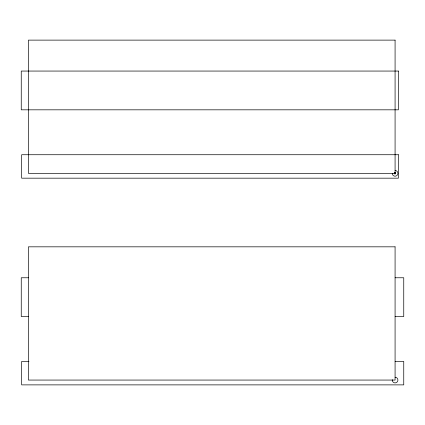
<?xml version="1.0" encoding="UTF-8"?>
<svg xmlns="http://www.w3.org/2000/svg" width="425" height="425" viewBox="0 0 425 425"><rect width="100%" height="100%" fill="white"/><g stroke="black" fill="none" stroke-linecap="round" stroke-linejoin="round"><path stroke-width="0.64" d="M395.08 172.38L394.129 173.124L394.554 173.671L395.51 172.922L395.085 172.375M28.555 277.764L21.25 277.764L21.25 316.529L28.555 316.529M395.117 277.764L403.75 277.764L403.75 316.529L395.117 316.529M28.969 361.436L21.67 361.436L21.67 384.88L403.75 384.88L403.75 361.436L395.128 361.436M395.08 377.235A2.832 2.832 0 0 1 397.906 380.2A2.832 2.832 0 0 1 394.814 382.882A2.832 2.832 0 0 1 392.28 379.658M395.08 170.526A2.832 2.832 0 0 1 397.912 173.357A2.832 2.832 0 0 1 395.08 176.184A2.832 2.832 0 0 1 392.254 173.357M395.08 40.12L28.427 40.12L28.427 173.357L395.08 173.357L395.08 40.12M398.395 71.06L21.25 71.06L21.25 109.825L398.395 109.825L398.395 71.06M398.395 154.732L21.67 154.732L21.67 178.171L398.395 178.171L398.395 154.732M395.08 246.829L28.427 246.829L28.427 380.062L395.08 380.062L395.08 246.829M394.751 173.873A0.611 0.611 0 0 0 395.691 173.389A0.611 0.611 0 0 0 394.804 172.81A0.611 0.611 0 0 0 394.751 173.873"/></g></svg>
